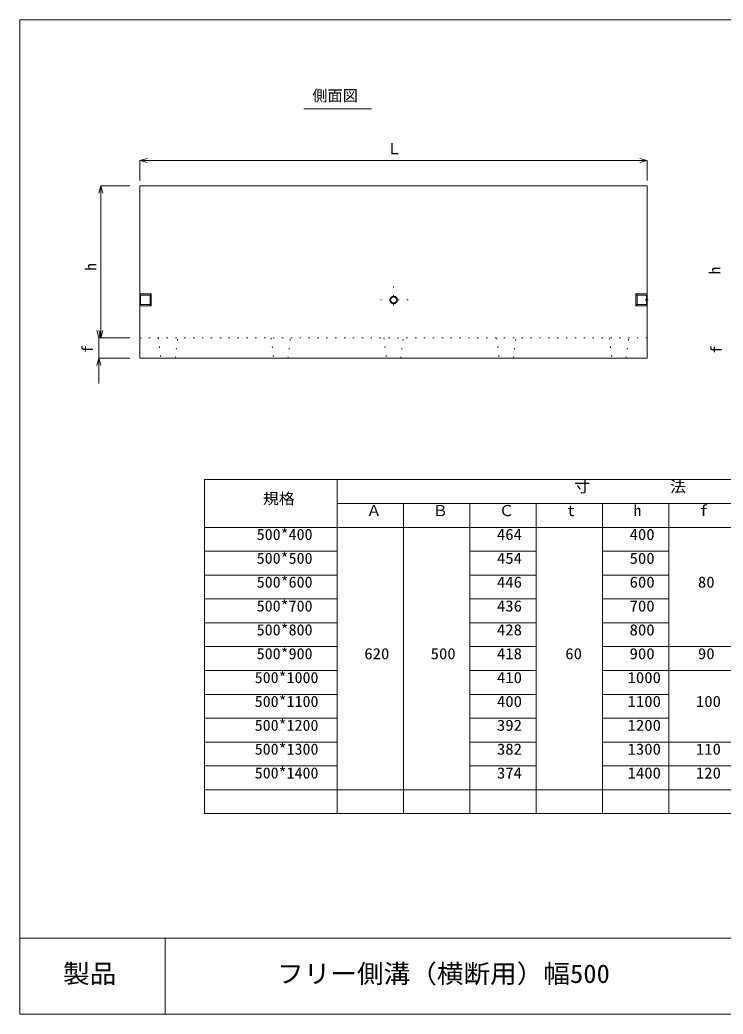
# Model space of a CAD drawing. Units: millimetres, scale not verified. Extents: x -162 to 6045, y 180 to 4102.
# Drawn here: x -162 to 2611, y 180 to 4102 of the extents above; entities that cross this region are included whole.
import ezdxf
from ezdxf.enums import TextEntityAlignment as Align

# ---------------------------------------------------------------- set-up
doc = ezdxf.new("R2010")
doc.units = ezdxf.units.MM
doc.header["$LTSCALE"] = 20
doc.linetypes.add('DOTTED', pattern=[1.75, 0.25, -1.5])
doc.layers.add('_0-0_', color=7, linetype='Continuous', lineweight=18)
doc.styles.add('ＭＳ ゴシック', font='')
doc.styles.get('ＭＳ ゴシック').set_extended_font_data('MS Gothic')

msp = doc.modelspace()

# ---------------------------------------------------------------- linework, layer by layer
at = {"layer": '_0-0_'}
for p, q in [((-161.72, 4102.25), (6045.25, 4102.25)), ((-161.72, 4102.25), (-161.72, 179.9)), ((957.62, 3751.58), (1224.29, 3751.58)), ((957.62, 3751.58), (1224.29, 3751.58)), ((311.33, 3448), (2311.33, 3448)), ((311.33, 3448), (311.33, 2768)), ((2311.33, 3448), (2311.33, 2768)), ((311.33, 3074), (311.33, 3122.11)), ((2311.33, 3074), (2311.33, 3122.11)), ((311.33, 2972.01), (311.33, 3024)), ((311.33, 3022.01), (311.33, 2973.64)), ((356.33, 3021.34), (311.33, 3021.34)), ((351.33, 3016.34), (356.33, 3021.34)), ((356.33, 2974.67), (356.33, 3021.34)), ((2266.33, 2974.67), (2266.33, 3021.34)), ((2271.33, 3016.34), (2266.33, 3021.34)), ((2266.33, 3021.34), (2311.33, 3021.34)), ((2311.33, 2972.01), (2311.33, 3024)), ((2311.33, 2972.01), (2311.33, 3024)), ((2311.33, 3022.01), (2311.33, 2973.64)), ((351.33, 3016.34), (311.33, 3016.34)), ((314, 3013), (311.33, 3013)), ((314, 3005), (311.33, 3005)), ((314, 2991), (311.33, 2991)), ((314, 2983), (311.33, 2983)), ((314, 2983), (314, 3013)), ((351.33, 2979.67), (351.33, 3016.34)), ((2271.33, 2979.67), (2271.33, 3016.34)), ((2271.33, 3016.34), (2311.33, 3016.34)), ((2303.76, 2998), (2315.21, 2998)), ((2308.67, 2983), (2308.67, 3013)), ((2308.67, 3013), (2311.33, 3013)), ((2308.67, 3005), (2311.33, 3005)), ((2308.67, 2991), (2311.33, 2991)), ((2308.67, 2983), (2311.33, 2983)), ((351.33, 2979.67), (311.33, 2979.67)), ((356.33, 2974.67), (311.33, 2974.67)), ((351.33, 2979.67), (356.33, 2974.67)), ((2271.33, 2979.67), (2266.33, 2974.67)), ((2266.33, 2974.67), (2311.33, 2974.67)), ((2271.33, 2979.67), (2311.33, 2979.67)), ((2311.33, 2768), (311.33, 2768)), ((566.49, 2288.48), (5366.49, 2288.48)), ((566.49, 2288.48), (566.49, 970.83)), ((1089.37, 2288.48), (1089.37, 970.83)), ((1089.37, 2194.36), (5366.49, 2194.36)), ((1350.8, 2194.36), (1350.8, 970.83)), ((1612.24, 2194.36), (1612.24, 970.83)), ((1873.68, 2194.36), (1873.68, 970.83)), ((2135.12, 2194.36), (2135.12, 970.83)), ((2396.56, 2194.36), (2396.56, 970.83)), ((566.49, 2100.25), (5366.49, 2100.25)), ((566.49, 2006.13), (1089.37, 2006.13)), ((1612.24, 2006.13), (1873.68, 2006.13)), ((2135.12, 2006.13), (2396.56, 2006.13)), ((566.49, 1912.01), (1089.37, 1912.01)), ((1612.24, 1912.01), (1873.68, 1912.01)), ((2135.12, 1912.01), (2396.56, 1912.01)), ((566.49, 1817.89), (1089.37, 1817.89)), ((1612.24, 1817.89), (1873.68, 1817.89)), ((2135.12, 1817.89), (2396.56, 1817.89)), ((566.49, 1723.77), (1089.37, 1723.77)), ((1612.24, 1723.77), (1873.68, 1723.77)), ((2135.12, 1723.77), (2396.56, 1723.77)), ((566.49, 1629.66), (1089.37, 1629.66)), ((1612.24, 1629.66), (1873.68, 1629.66)), ((2135.12, 1629.66), (2919.43, 1629.66)), ((566.49, 1535.54), (1089.37, 1535.54)), ((1612.24, 1535.54), (1873.68, 1535.54)), ((2135.12, 1535.54), (2919.43, 1535.54)), ((566.49, 1441.42), (1089.37, 1441.42)), ((1612.24, 1441.42), (1873.68, 1441.42)), ((2135.12, 1441.42), (2396.56, 1441.42)), ((566.49, 1347.3), (1089.37, 1347.3)), ((1612.24, 1347.3), (1873.68, 1347.3)), ((2135.12, 1347.3), (2396.56, 1347.3)), ((566.49, 1253.19), (1089.37, 1253.19)), ((1612.24, 1253.19), (1873.68, 1253.19)), ((2135.12, 1253.19), (2919.43, 1253.19)), ((566.49, 1159.07), (1089.37, 1159.07)), ((1612.24, 1159.07), (1873.68, 1159.07)), ((2135.12, 1159.07), (2919.43, 1159.07)), ((566.49, 1064.95), (5366.49, 1064.95)), ((566.49, 970.83), (5366.49, 970.83)), ((-161.72, 179.9), (-161.72, 479.9)), ((-161.72, 479.9), (6045.25, 479.9)), ((410.47, 179.9), (410.47, 479.9)), ((6045.25, 179.9), (-161.72, 179.9)), ((6045.25, 179.9), (-161.72, 179.9)), ((-161.72, 179.9), (410.47, 179.9)), ((410.47, 179.9), (2634.94, 179.9))]:
    msp.add_line(p, q, dxfattribs=at)
at = {"layer": '_0-0_', "color": 4, "lineweight": 9}
for p, q in [((311.33, 3547.86), (340.31, 3555.62)), ((311.33, 3547.86), (2311.33, 3547.86)), ((311.33, 3547.86), (340.31, 3540.09)), ((311.33, 3547.86), (311.33, 3468.29)), ((2311.33, 3547.86), (2282.36, 3555.62)), ((2311.33, 3547.86), (2282.36, 3540.09)), ((2311.33, 3547.86), (2311.33, 3468.29)), ((157.68, 3448), (149.91, 3419.03)), ((157.68, 2848), (157.68, 3448)), ((157.68, 3448), (165.44, 3419.03)), ((157.68, 3448), (271.69, 3448)), ((149.91, 2848), (142.15, 2876.98)), ((149.91, 2848), (142.15, 2876.98)), ((149.91, 2848), (157.68, 2876.98)), ((149.91, 2848), (157.68, 2876.98)), ((157.68, 2848), (149.91, 2876.98)), ((157.68, 2848), (149.91, 2876.98)), ((157.68, 2848), (165.44, 2876.98)), ((157.68, 2848), (165.44, 2876.98)), ((149.91, 2768), (149.91, 2848)), ((149.91, 2848), (271.69, 2848)), ((149.91, 2768), (149.91, 2848)), ((149.91, 2848), (271.69, 2848)), ((157.68, 2848), (271.69, 2848)), ((157.68, 2848), (271.69, 2848)), ((149.91, 2768), (142.15, 2739.03)), ((149.91, 2768), (142.15, 2739.03)), ((149.91, 2768), (149.91, 2668)), ((149.91, 2768), (157.68, 2739.03)), ((149.91, 2768), (271.69, 2768)), ((149.91, 2768), (149.91, 2668)), ((149.91, 2768), (157.68, 2739.03)), ((149.91, 2768), (271.69, 2768))]:
    msp.add_line(p, q, dxfattribs=at)
at = {"layer": '_0-0_', "linetype": 'DOTTED'}
for p, q in [((1311.7, 3050.87), (1311.7, 2955.86)), ((1368.7, 2997.48), (1261.41, 2997.48)), ((2310.4, 2998), (2312.61, 2998)), ((2311.33, 2848), (311.33, 2848)), ((384.26, 2848), (394.26, 2768)), ((450.63, 2768), (460.63, 2848)), ((828.71, 2848), (838.71, 2768)), ((895.07, 2768), (905.07, 2848)), ((1273.15, 2848), (1283.15, 2768)), ((1339.52, 2768), (1349.52, 2848)), ((1717.6, 2848), (1727.6, 2768)), ((1783.96, 2768), (1793.96, 2848)), ((2162.04, 2848), (2172.04, 2768)), ((2228.41, 2768), (2238.41, 2848))]:
    msp.add_line(p, q, dxfattribs=at)
at = {"layer": '_0-0_'}
for radius in [15, 12]:
    msp.add_circle((1311.7, 2997.48), radius, dxfattribs=at)

# ---------------------------------------------------------------- texts
at = {"layer": '_0-0_', "style": 'ＭＳ ゴシック'}
for s, p in [('側面図', (990.96, 3768.24)), ('側面図', (990.96, 3768.24)), ('Ｌ', (1283.76, 3558.88)), ('Ａ', (1204.11, 2131.36)), ('Ｂ', (1465.55, 2131.36)), ('Ｃ', (1726.98, 2131.36)), ('t', (1996.41, 2131.36)), ('h', (2257.85, 2131.36)), ('f', (2519.29, 2131.36))]:
    msp.add_text(s, height=43.99, dxfattribs=at).set_placement(p, align=Align.BOTTOM_LEFT)
for s, p in [('h', (152.54, 3112.27)), ('h', (2612.7, 3098)), ('f', (140.09, 2788.71)), ('f', (2619.47, 2786.63))]:
    msp.add_text(s, height=43.99, rotation=90, dxfattribs=at).set_placement(p, align=Align.BOTTOM_LEFT)
for s, height, width, p in [('寸\u3000\u3000\u3000\u3000\u3000法', 43.99, 1.05, (2023.28, 2225.48)), ('規格', 43.99, 1.05, (795.97, 2178.42)), ('500*400', 43.99, 1.05, (772.01, 2037.24)), ('464', 43.99, 1.1, (1719, 2037.24)), ('400', 43.99, 1.1, (2241.87, 2037.24)), ('500*500', 43.99, 1.05, (772.01, 1943.12)), ('454', 43.99, 1.1, (1719, 1943.12)), ('500', 43.99, 1.1, (2241.87, 1943.12)), ('500*600', 43.99, 1.05, (772.01, 1849.01)), ('446', 43.99, 1.1, (1719, 1849.01)), ('600', 43.99, 1.1, (2241.87, 1849.01)), ('80', 43.99, 1.1, (2511.3, 1849.01)), ('500*700', 43.99, 1.05, (772.01, 1754.89)), ('436', 43.99, 1.1, (1719, 1754.89)), ('700', 43.99, 1.1, (2241.87, 1754.89)), ('500*800', 43.99, 1.05, (772.01, 1660.77)), ('428', 43.99, 1.1, (1719, 1660.77)), ('800', 43.99, 1.1, (2241.87, 1660.77)), ('500*900', 43.99, 1.05, (772.01, 1566.65)), ('620', 43.99, 1.1, (1196.12, 1566.65)), ('500', 43.99, 1.1, (1457.56, 1566.65)), ('418', 43.99, 1.1, (1719, 1566.65)), ('60', 43.99, 1.1, (1988.42, 1566.65)), ('900', 43.99, 1.1, (2241.87, 1566.65)), ('90', 43.99, 1.1, (2511.3, 1566.65)), ('500*1000', 43.99, 1.05, (764.02, 1472.54)), ('410', 43.99, 1.1, (1719, 1472.54)), ('1000', 43.99, 1.1, (2233.88, 1472.54)), ('500*1100', 43.99, 1.05, (764.02, 1378.42)), ('400', 43.99, 1.1, (1719, 1378.42)), ('1100', 43.99, 1.1, (2233.88, 1378.42)), ('100', 43.99, 1.1, (2503.31, 1378.42)), ('500*1200', 43.99, 1.05, (764.02, 1284.3)), ('392', 43.99, 1.1, (1719, 1284.3)), ('1200', 43.99, 1.1, (2233.88, 1284.3)), ('500*1300', 43.99, 1.05, (764.02, 1190.18)), ('382', 43.99, 1.1, (1719, 1190.18)), ('1300', 43.99, 1.1, (2233.88, 1190.18)), ('110', 43.99, 1.1, (2503.31, 1190.18)), ('500*1400', 43.99, 1.05, (764.02, 1096.07)), ('374', 43.99, 1.1, (1719, 1096.07)), ('1400', 43.99, 1.1, (2233.88, 1096.07)), ('120', 43.99, 1.1, (2503.31, 1096.07)), ('製品', 73.31, 1.05, (8.26, 280.73)), ('フリー側溝（横断用）幅500', 73.31, 1.05, (852.08, 280.73))]:
    msp.add_text(s, height=height, dxfattribs=dict(at, width=width)).set_placement(p, align=Align.BOTTOM_LEFT)

doc.saveas('drawing.dxf')
